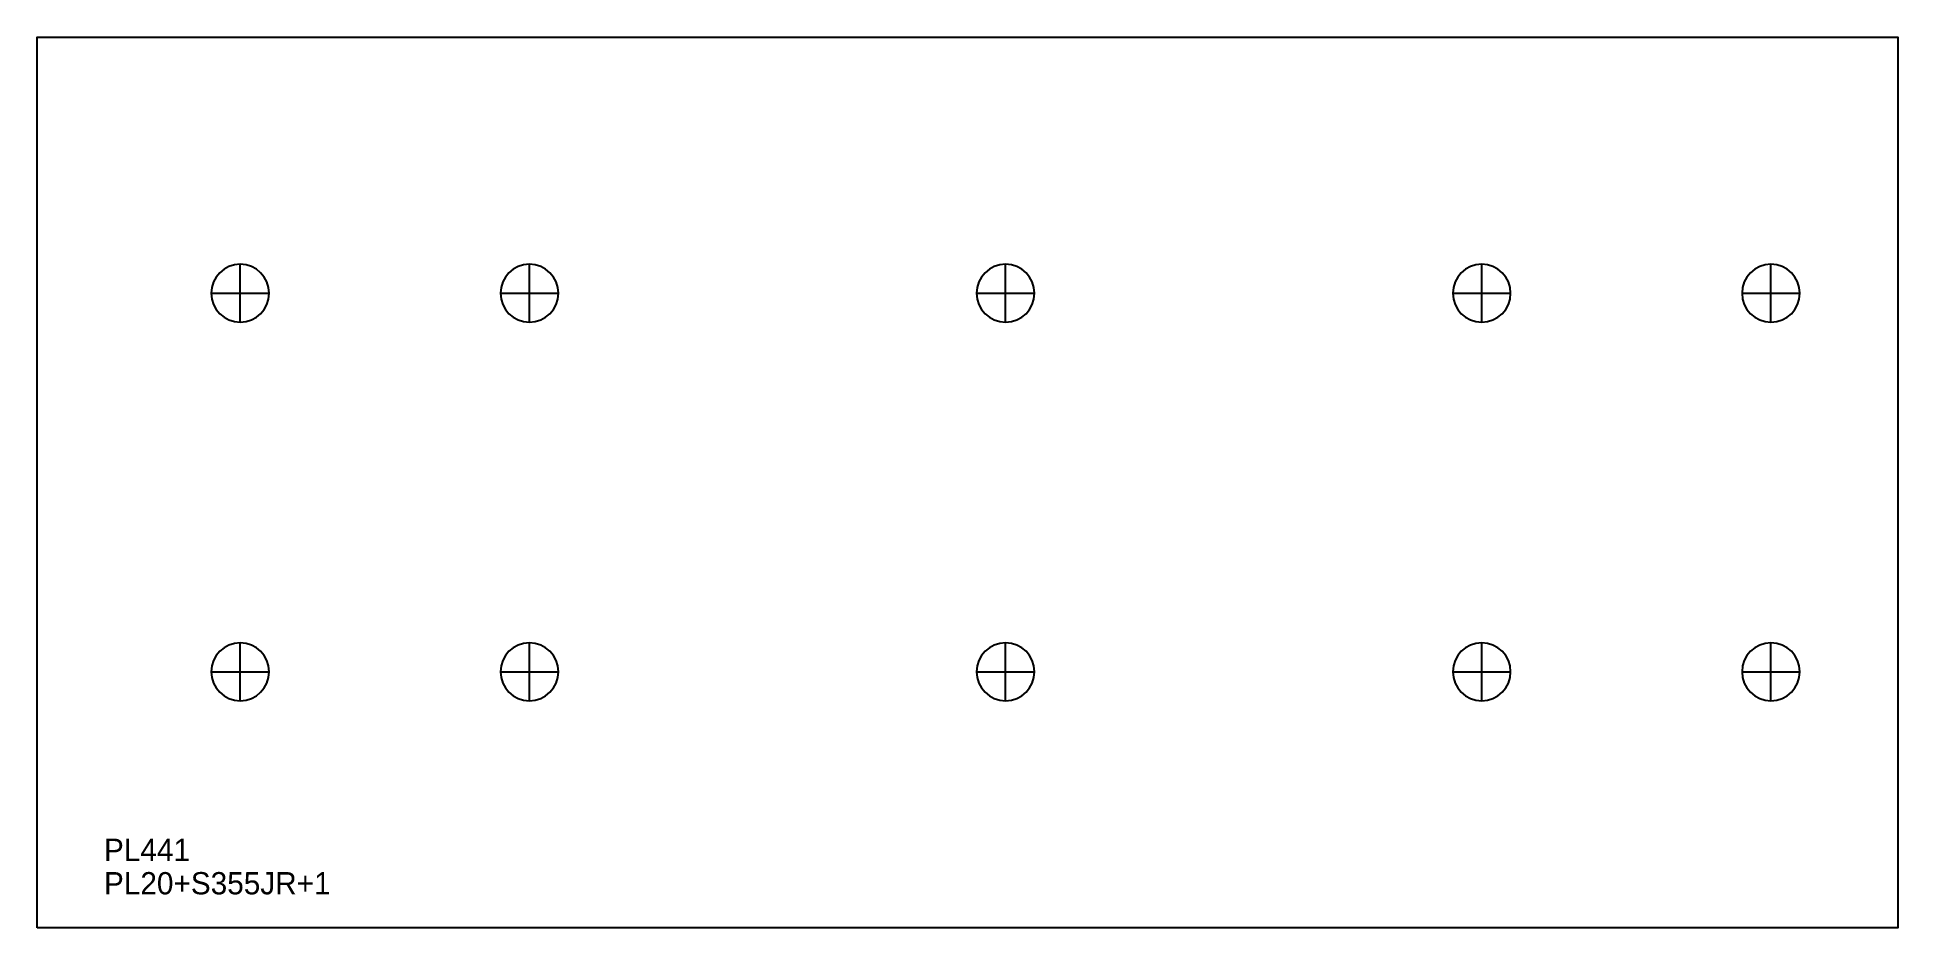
# Model space of a CAD drawing. Extents: x 0 to 836, y 0 to 400.
import ezdxf

# ---------------------------------------------------------------- set-up
doc = ezdxf.new("R2010")
doc.units = 0
for name, color, linetype in [('27', 7, 'CONTINUOUS'), ('CUT', 7, 'CONTINUOUS'), ('SCRIBE', 3, 'CONTINUOUS'), ('TEXT', 7, 'CONTINUOUS')]:
    doc.layers.add(name, color=color, linetype=linetype)

msp = doc.modelspace()

# ---------------------------------------------------------------- linework, layer by layer
at = {"layer": '27', "color": 7, "linetype": 'CONTINUOUS'}
for p, q in [((91.23, 272), (91.23, 298)), ((221.23, 272), (221.23, 298)), ((435.23, 272), (435.23, 298)), ((649.23, 272), (649.23, 298)), ((779.23, 272), (779.23, 298)), ((78.23, 285), (104.23, 285)), ((208.23, 285), (234.23, 285)), ((422.23, 285), (448.23, 285)), ((636.23, 285), (662.23, 285)), ((766.23, 285), (792.23, 285)), ((91.23, 102), (91.23, 128)), ((221.23, 102), (221.23, 128)), ((435.23, 102), (435.23, 128)), ((649.23, 102), (649.23, 128)), ((779.23, 102), (779.23, 128)), ((78.23, 115), (104.23, 115)), ((208.23, 115), (234.23, 115)), ((422.23, 115), (448.23, 115)), ((636.23, 115), (662.23, 115)), ((766.23, 115), (792.23, 115))]:
    msp.add_line(p, q, dxfattribs=at)
for points in [[(91.23, 298, 1), (91.23, 272, 1)], [(221.23, 298, 1), (221.23, 272, 1)], [(435.23, 298, 1), (435.23, 272, 1)], [(649.23, 298, 1), (649.23, 272, 1)], [(779.23, 298, 1), (779.23, 272, 1)], [(91.23, 128, 1), (91.23, 102, 1)], [(221.23, 128, 1), (221.23, 102, 1)], [(435.23, 128, 1), (435.23, 102, 1)], [(649.23, 128, 1), (649.23, 102, 1)], [(779.23, 128, 1), (779.23, 102, 1)]]:
    msp.add_lwpolyline(points, format="xyb", close=True, dxfattribs=at)
at = {"layer": 'CUT', "color": 7, "linetype": 'CONTINUOUS'}
msp.add_lwpolyline([(0, 0), (0, 400), (836.23, 400), (836.23, 0)], close=True, dxfattribs=at)

# ---------------------------------------------------------------- texts
at = {"layer": 'SCRIBE', "color": 3}
msp.add_text('PL441', height=10, dxfattribs=at).set_placement((30, 30))
at = {"layer": 'TEXT', "color": 7}
msp.add_text('PL20+S355JR+1', height=10, dxfattribs=at).set_placement((30, 15))

doc.saveas('drawing.dxf')
